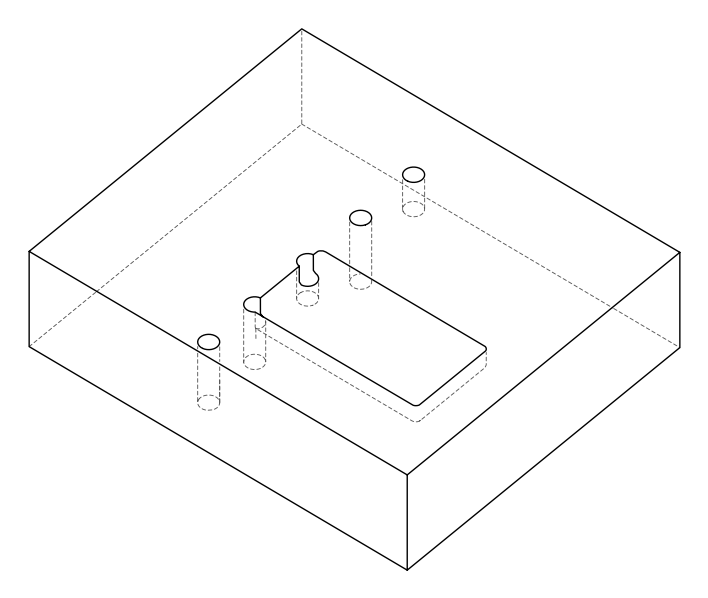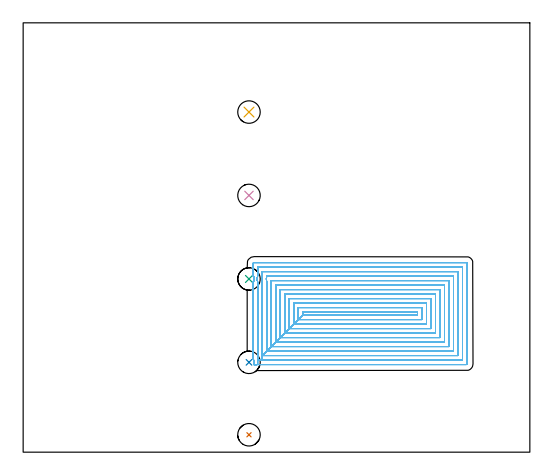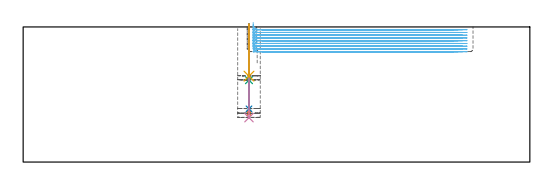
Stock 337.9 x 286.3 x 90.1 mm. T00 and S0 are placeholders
(PLAN: 6 operations, 1 tool changes, 65.7 min)
(1 INDEXABLE_INSERT_DRILL_BLIND_HOLE_FROM_SOLID | STEP1POCKET | NXT0302_001 | 0.24 min | 10148 mm3)
(2 INDEXABLE_INSERT_DRILL_BLIND_HOLE_FROM_SOLID_1 | STEP1POCKET_1 | NXT0302_001 | 0.23 min | 9602 mm3)
(3 INDEXABLE_INSERT_DRILL_BLIND_HOLE_FROM_SOLID_2 | STEP1POCKET_2 | NXT0302_001 | 0.15 min | 6232 mm3)
(4 INDEXABLE_INSERT_DRILL_BLIND_HOLE_FROM_SOLID_3 | STEP1POCKET_3 | NXT0302_001 | 0.25 min | 10643 mm3)
(5 INDEXABLE_INSERT_DRILL_BLIND_HOLE_FROM_SOLID_4 | STEP1POCKET_4 | NXT0302_001 | 0.14 min | 5754 mm3)
(6 MILL_RECTANGULAR_POCKET | POCKET_RECTANGULAR_STRAIGHT | UGT0201_086 | Follow Part, ap 2, ae 75% | 64.67 min | 184905 mm3)
(TOOL NXT0302_001 | Index. Insert Drill 15mm [880-D1500L20-05] | D15 PA176 FL75 Z2)
(TOOL UGT0201_086 | End Mill 8 mm | D8 R2 FL19 Z4)
(OP 1 INDEXABLE_INSERT_DRILL_BLIND_HOLE_FROM_SOLID)
G17 G21 G94 G90
T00 M6
G54
G17 G0 G90 X150.6 Y11.6 S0 M3
G43 Z100.1 H1
G94 G81 G98 Z32.4 F250. R92.1
G80
M5
M2
(OP 2 INDEXABLE_INSERT_DRILL_BLIND_HOLE_FROM_SOLID_1)
G17 G21 G94 G90
T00 M6
G54
G17 G0 G90 X150.6 Y59.9 S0 M3
G43 Z100.1 H1
G94 G81 G98 Z35.5 F250. R92.1
G80
M5
M2
(OP 3 INDEXABLE_INSERT_DRILL_BLIND_HOLE_FROM_SOLID_2)
G17 G21 G94 G90
T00 M6
G54
G17 G0 G90 X150.6 Y115.5 S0 M3
G43 Z100.1 H1
G94 G81 G98 Z54.6 F250. R92.1
G80
M5
M2
(OP 4 INDEXABLE_INSERT_DRILL_BLIND_HOLE_FROM_SOLID_3)
G17 G21 G94 G90
T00 M6
G54
G17 G0 G90 X150.6 Y171.2 S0 M3
G43 Z100.1 H1
G94 G81 G98 Z29.6 F250. R92.1
G80
M5
M2
(OP 5 INDEXABLE_INSERT_DRILL_BLIND_HOLE_FROM_SOLID_4)
G17 G21 G94 G90
T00 M6
G54
G17 G0 G90 X150.6 Y226.8 S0 M3
G43 Z100.1 H1
G94 G81 G98 Z57.3 F250. R92.1
G80
M5
M2
(OP 6 MILL_RECTANGULAR_POCKET)
G17 G21 G94 G90
T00 M6
G54
G17 G0 G90 X153.4 Y62.739 S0 M3
G43 Z100.1 H0
Z93.1
G94 G1 Y67.401 Z91.85 F250.
Y61.989 Z90.4
X153.558 Y61.776 Z90.329
X153.855 Y61.195 Z90.154
X154.038 Y60.568 Z89.979
X154.103 Y59.919 Z89.804
X154.046 Y59.268 Z89.629
X153.871 Y58.64 Z89.455
X153.757 Y58.4 Z89.384
X155.842 Z88.825
X153.757 Z88.267
X156.342 F500.
Y61.4
X159.4
Y64.4
X186.4 Y91.4
X263.
Y93.4
X186.4
Y91.4
X183.4 Y88.4
X266.
Y96.4
X183.4
Y88.4
X180.4 Y85.4
X269.
Y99.4
X180.4
Y85.4
X177.4 Y82.4
X272.
Y102.4
X177.4
Y82.4
X174.4 Y79.4
X275.
Y105.4
X174.4
Y79.4
X171.4 Y76.4
X278.
Y108.4
X171.4
Y76.4
X168.4 Y73.4
X281.
Y111.4
X168.4
Y73.4
X165.4 Y70.4
X284.
Y114.4
X165.359
G2 X165.4 Y113.407 R12.
G1 Y70.4
X162.4 Y67.4
X287.
Y117.4
X162.398
G2 X162.153 Y115.499 R9.
X162.4 Y113.407 R9.
G1 Y67.4
X159.4 Y64.4
X290.
Y120.4
X159.4
Y117.591
G2 X159.023 Y115.499 R6.
X159.4 Y113.407 R6.
G1 Y64.4
Y61.4
X293.
Y123.4
X156.4
Y117.591
G2 X155.55 Y115.499 R3.
X156.4 Y113.407 R3.
G1 Y61.989
G2 X156.342 Y61.4 R3.
G1 Y58.4
X295.5
G3 X296. Y58.9 R0.5
G1 Y125.9
G3 X295.5 Y126.4 R0.5
G1 X153.9
G3 X153.4 Y125.9 R0.5
G1 Y117.591
X153.481 Y117.478
G2 X153.4 Y113.407 R3.494
G1 Y61.989
G0 Y62.739 Z91.267
G1 Y67.401 Z90.017 F250.
Y61.989 Z88.567
X153.558 Y61.776 Z88.496
X153.855 Y61.194 Z88.321
X154.038 Y60.568 Z88.146
X154.103 Y59.918 Z87.971
X154.046 Y59.268 Z87.796
X153.87 Y58.64 Z87.621
X153.757 Y58.4 Z87.55
X155.842 Z86.992
X153.757 Z86.433
X156.342 F500.
Y61.4
X159.4
Y64.4
X186.4 Y91.4
X263.
Y93.4
X186.4
Y91.4
X183.4 Y88.4
X266.
Y96.4
X183.4
Y88.4
X180.4 Y85.4
X269.
Y99.4
X180.4
Y85.4
X177.4 Y82.4
X272.
Y102.4
X177.4
Y82.4
X174.4 Y79.4
X275.
Y105.4
X174.4
Y79.4
X171.4 Y76.4
X278.
Y108.4
X171.4
Y76.4
X168.4 Y73.4
X281.
Y111.4
X168.4
Y73.4
X165.4 Y70.4
X284.
Y114.4
X165.359
G2 X165.4 Y113.407 R12.
G1 Y70.4
X162.4 Y67.4
X287.
Y117.4
X162.398
G2 X162.153 Y115.499 R9.
X162.4 Y113.407 R9.
G1 Y67.4
X159.4 Y64.4
X290.
Y120.4
X159.4
Y117.591
G2 X159.023 Y115.499 R6.
X159.4 Y113.407 R6.
G1 Y64.4
Y61.4
X293.
Y123.4
X156.4
Y117.591
G2 X155.55 Y115.499 R3.
X156.4 Y113.407 R3.
G1 Y61.989
G2 X156.342 Y61.4 R3.
G1 Y58.4
X295.5
G3 X296. Y58.9 R0.5
G1 Y125.9
G3 X295.5 Y126.4 R0.5
G1 X153.9
G3 X153.4 Y125.9 R0.5
G1 Y117.591
X153.481 Y117.478
G2 X153.731 Y117.052 R3.494
X153.995 Y114.666 R3.494
X153.4 Y113.407 R3.494
G1 Y61.989
G0 Y62.739 Z89.433
G1 Y67.401 Z88.184 F250.
Y61.988 Z86.733
X153.558 Y61.776 Z86.662
X153.843 Y61.221 Z86.495
X154.026 Y60.625 Z86.328
X154.101 Y60.006 Z86.161
X154.065 Y59.384 Z85.994
X153.92 Y58.778 Z85.827
X153.757 Y58.4 Z85.717
X155.842 Z85.158
X153.757 Z84.6
X156.342 F500.
Y61.4
X159.4
Y64.4
X186.4 Y91.4
X263.
Y93.4
X186.4
Y91.4
X183.4 Y88.4
X266.
Y96.4
X183.4
Y88.4
X180.4 Y85.4
X269.
Y99.4
X180.4
Y85.4
X177.4 Y82.4
X272.
Y102.4
X177.4
Y82.4
X174.4 Y79.4
X275.
Y105.4
X174.4
Y79.4
X171.4 Y76.4
X278.
Y108.4
X171.4
Y76.4
X168.4 Y73.4
X281.
Y111.4
X168.4
Y73.4
X165.4 Y70.4
X284.
Y114.4
X165.359
G2 X165.4 Y113.407 R12.
G1 Y70.4
X162.4 Y67.4
X287.
Y117.4
X162.398
G2 X162.153 Y115.499 R9.
X162.4 Y113.407 R9.
G1 Y67.4
X159.4 Y64.4
X290.
Y120.4
X159.4
Y117.591
G2 X159.023 Y115.499 R6.
X159.4 Y113.407 R6.
G1 Y64.4
Y61.4
X293.
Y123.4
X156.4
Y117.591
G2 X155.55 Y115.499 R3.
X156.4 Y113.407 R3.
G1 Y61.988
G2 X156.342 Y61.4 R3.
G1 Y58.4
X295.5
G3 X296. Y58.9 R0.5
G1 Y125.9
G3 X295.5 Y126.4 R0.5
G1 X153.9
G3 X153.4 Y125.9 R0.5
G1 Y117.591
X153.481 Y117.478
G2 X153.738 Y117.039 R3.494
X153.995 Y114.669 R3.494
X153.4 Y113.407 R3.494
G1 Y61.988
G0 Y62.739 Z87.6
G1 Y67.401 Z86.351 F250.
Y61.988 Z84.9
X153.558 Y61.776 Z84.829
X153.854 Y61.194 Z84.654
X154.038 Y60.568 Z84.479
X154.103 Y59.918 Z84.304
X154.046 Y59.268 Z84.13
X153.87 Y58.64 Z83.955
X153.757 Y58.4 Z83.884
X155.842 Z83.325
X153.757 Z82.767
X156.342 F500.
Y61.4
X159.4
Y64.4
X186.4 Y91.4
X263.
Y93.4
X186.4
Y91.4
X183.4 Y88.4
X266.
Y96.4
X183.4
Y88.4
X180.4 Y85.4
X269.
Y99.4
X180.4
Y85.4
X177.4 Y82.4
X272.
Y102.4
X177.4
Y82.4
X174.4 Y79.4
X275.
Y105.4
X174.4
Y79.4
X171.4 Y76.4
X278.
Y108.4
X171.4
Y76.4
X168.4 Y73.4
X281.
Y111.4
X168.4
Y73.4
X165.4 Y70.4
X284.
Y114.4
X165.359
G2 X165.4 Y113.407 R12.
G1 Y70.4
X162.4 Y67.4
X287.
Y117.4
X162.398
G2 X162.153 Y115.499 R9.
X162.4 Y113.407 R9.
G1 Y67.4
X159.4 Y64.4
X290.
Y120.4
X159.4
Y117.591
G2 X159.023 Y115.499 R6.
X159.4 Y113.407 R6.
G1 Y64.4
Y61.4
X293.
Y123.4
X156.4
Y117.591
G2 X155.55 Y115.499 R3.
X156.4 Y113.407 R3.
G1 Y61.988
G2 X156.342 Y61.4 R3.
G1 Y58.4
X295.5
G3 X296. Y58.9 R0.5
G1 Y125.9
G3 X295.5 Y126.4 R0.5
G1 X153.9
G3 X153.4 Y125.9 R0.5
G1 Y117.591
X153.481 Y117.478
G2 X153.4 Y113.407 R3.494
G1 Y61.988
G0 Y62.739 Z85.767
G1 Y67.401 Z84.517 F250.
Y61.989 Z83.067
X153.558 Y61.776 Z82.996
X153.855 Y61.195 Z82.821
X154.038 Y60.568 Z82.646
X154.103 Y59.919 Z82.471
X154.046 Y59.268 Z82.296
X153.871 Y58.64 Z82.121
X153.757 Y58.4 Z82.05
X155.842 Z81.492
X153.757 Z80.933
X156.342 F500.
Y61.4
X159.4
Y64.4
X186.4 Y91.4
X263.
Y93.4
X186.4
Y91.4
X183.4 Y88.4
X266.
Y96.4
X183.4
Y88.4
X180.4 Y85.4
X269.
Y99.4
X180.4
Y85.4
X177.4 Y82.4
X272.
Y102.4
X177.4
Y82.4
X174.4 Y79.4
X275.
Y105.4
X174.4
Y79.4
X171.4 Y76.4
X278.
Y108.4
X171.4
Y76.4
X168.4 Y73.4
X281.
Y111.4
X168.4
Y73.4
X165.4 Y70.4
X284.
Y114.4
X165.359
G2 X165.4 Y113.407 R12.
G1 Y70.4
X162.4 Y67.4
X287.
Y117.4
X162.398
G2 X162.153 Y115.499 R9.
X162.4 Y113.407 R9.
G1 Y67.4
X159.4 Y64.4
X290.
Y120.4
X159.4
Y117.591
G2 X159.023 Y115.499 R6.
X159.4 Y113.407 R6.
G1 Y64.4
Y61.4
X293.
Y123.4
X156.4
Y117.591
G2 X155.55 Y115.499 R3.
X156.4 Y113.407 R3.
G1 Y61.989
G2 X156.342 Y61.4 R3.
G1 Y58.4
X295.5
G3 X296. Y58.9 R0.5
G1 Y125.9
G3 X295.5 Y126.4 R0.5
G1 X153.9
G3 X153.4 Y125.9 R0.5
G1 Y117.591
X153.481 Y117.478
G2 X153.4 Y113.407 R3.494
G1 Y61.989
G0 Y62.739 Z83.933
G1 Y67.401 Z82.684 F250.
Y61.989 Z81.234
X153.558 Y61.776 Z81.163
X153.855 Y61.195 Z80.988
X154.038 Y60.568 Z80.813
X154.103 Y59.919 Z80.638
X154.046 Y59.268 Z80.463
X153.871 Y58.64 Z80.288
X153.757 Y58.4 Z80.217
X155.842 Z79.658
X153.757 Z79.1
X156.342 F500.
Y61.4
X159.4
Y64.4
X186.4 Y91.4
X263.
Y93.4
X186.4
Y91.4
X183.4 Y88.4
X266.
Y96.4
X183.4
Y88.4
X180.4 Y85.4
X269.
Y99.4
X180.4
Y85.4
X177.4 Y82.4
X272.
Y102.4
X177.4
Y82.4
X174.4 Y79.4
X275.
Y105.4
X174.4
Y79.4
X171.4 Y76.4
X278.
Y108.4
X171.4
Y76.4
X168.4 Y73.4
X281.
Y111.4
X168.4
Y73.4
X165.4 Y70.4
X284.
Y114.4
X165.359
G2 X165.4 Y113.407 R12.
G1 Y70.4
X162.4 Y67.4
X287.
Y117.4
X162.398
G2 X162.154 Y115.499 R9.
X162.4 Y113.407 R9.
G1 Y67.4
X159.4 Y64.4
X290.
Y120.4
X159.4
Y117.591
G2 X159.024 Y115.499 R6.
X159.4 Y113.407 R6.
G1 Y64.4
Y61.4
X293.
Y123.4
X156.4
Y117.591
G2 X155.55 Y115.499 R3.
X156.4 Y113.407 R3.
G1 Y61.989
G2 X156.342 Y61.4 R3.
G1 Y58.4
X295.5
G3 X296. Y58.9 R0.5
G1 Y125.9
G3 X295.5 Y126.4 R0.5
G1 X153.9
G3 X153.4 Y125.9 R0.5
G1 Y117.591
X153.483 Y117.474
G2 X153.993 Y114.658 R3.494
X153.4 Y113.407 R3.494
G1 Y61.989
G0 Y62.739 Z82.1
G1 Y67.401 Z80.851 F250.
Y61.989 Z79.4
X153.558 Y61.776 Z79.329
X153.855 Y61.195 Z79.154
X154.038 Y60.568 Z78.979
X154.103 Y59.919 Z78.804
X154.046 Y59.268 Z78.63
X153.871 Y58.64 Z78.455
X153.757 Y58.4 Z78.384
X155.842 Z77.825
X153.757 Z77.267
X156.342 F500.
Y61.4
X159.4
Y64.4
X186.4 Y91.4
X263.
Y93.4
X186.4
Y91.4
X183.4 Y88.4
X266.
Y96.4
X183.4
Y88.4
X180.4 Y85.4
X269.
Y99.4
X180.4
Y85.4
X177.4 Y82.4
X272.
Y102.4
X177.4
Y82.4
X174.4 Y79.4
X275.
Y105.4
X174.4
Y79.4
X171.4 Y76.4
X278.
Y108.4
X171.4
Y76.4
X168.4 Y73.4
X281.
Y111.4
X168.4
Y73.4
X165.4 Y70.4
X284.
Y114.4
X165.359
G2 X165.4 Y113.407 R12.
G1 Y70.4
X162.4 Y67.4
X287.
Y117.4
X162.398
G2 X162.154 Y115.499 R9.
X162.4 Y113.407 R9.
G1 Y67.4
X159.4 Y64.4
X290.
Y120.4
X159.4
Y117.591
G2 X159.024 Y115.499 R6.
X159.4 Y113.407 R6.
G1 Y64.4
Y61.4
X293.
Y123.4
X156.4
Y117.591
G2 X155.55 Y115.499 R3.
X156.4 Y113.407 R3.
G1 Y61.989
G2 X156.342 Y61.4 R3.
G1 Y58.4
X295.5
G3 X296. Y58.9 R0.5
G1 Y125.9
G3 X295.5 Y126.4 R0.5
G1 X153.9
G3 X153.4 Y125.9 R0.5
G1 Y117.591
X153.483 Y117.474
G2 X153.993 Y114.658 R3.494
X153.4 Y113.407 R3.494
G1 Y61.989
G0 Y62.739 Z80.267
G1 Y67.401 Z79.017 F250.
Y61.988 Z77.567
X153.558 Y61.776 Z77.496
X153.855 Y61.194 Z77.321
X154.038 Y60.568 Z77.146
X154.103 Y59.918 Z76.971
X154.046 Y59.268 Z76.796
X153.87 Y58.64 Z76.621
X153.757 Y58.4 Z76.55
X155.842 Z75.992
X153.757 Z75.433
X156.342 F500.
Y61.4
X159.4
Y64.4
X186.4 Y91.4
X263.
Y93.4
X186.4
Y91.4
X183.4 Y88.4
X266.
Y96.4
X183.4
Y88.4
X180.4 Y85.4
X269.
Y99.4
X180.4
Y85.4
X177.4 Y82.4
X272.
Y102.4
X177.4
Y82.4
X174.4 Y79.4
X275.
Y105.4
X174.4
Y79.4
X171.4 Y76.4
X278.
Y108.4
X171.4
Y76.4
X168.4 Y73.4
X281.
Y111.4
X168.4
Y73.4
X165.4 Y70.4
X284.
Y114.4
X165.359
G2 X165.4 Y113.407 R12.
G1 Y70.4
X162.4 Y67.4
X287.
Y117.4
X162.398
G2 X162.154 Y115.499 R9.
X162.4 Y113.407 R9.
G1 Y67.4
X159.4 Y64.4
X290.
Y120.4
X159.4
Y117.591
G2 X159.024 Y115.499 R6.
X159.4 Y113.407 R6.
G1 Y64.4
Y61.4
X293.
Y123.4
X156.4
Y117.591
G2 X155.55 Y115.499 R3.
X156.4 Y113.407 R3.
G1 Y61.988
G2 X156.342 Y61.4 R3.
G1 Y58.4
X295.5
G3 X296. Y58.9 R0.5
G1 Y125.9
G3 X295.5 Y126.4 R0.5
G1 X153.9
G3 X153.4 Y125.9 R0.5
G1 Y117.591
X153.482 Y117.476
G2 X153.993 Y114.657 R3.494
X153.4 Y113.407 R3.494
G1 Y61.988
G0 Y62.737 Z78.433
G1 Y67.401 Z77.184 F250.
Y61.988 Z75.733
X153.558 Y61.775 Z75.662
X153.883 Y61.119 Z75.466
X154.065 Y60.41 Z75.27
X154.096 Y59.678 Z75.073
X153.975 Y58.956 Z74.877
X153.885 Y58.707 Z74.806
X153.828 Y58.55 Z74.762
X153.757 Y58.4 Z74.717
X155.842 Z74.159
X153.757 Z73.6
X156.342 F500.
Y61.4
X159.4
Y64.4
X186.4 Y91.4
X263.
Y93.4
X186.4
Y91.4
X183.4 Y88.4
X266.
Y96.4
X183.4
Y88.4
X180.4 Y85.4
X269.
Y99.4
X180.4
Y85.4
X177.4 Y82.4
X272.
Y102.4
X177.4
Y82.4
X174.4 Y79.4
X275.
Y105.4
X174.4
Y79.4
X171.4 Y76.4
X278.
Y108.4
X171.4
Y76.4
X168.4 Y73.4
X281.
Y111.4
X168.4
Y73.4
X165.4 Y70.4
X284.
Y114.4
X165.359
G2 X165.4 Y113.407 R12.
G1 Y70.4
X162.4 Y67.4
X287.
Y117.4
X162.398
G2 X162.153 Y115.499 R9.
X162.4 Y113.407 R9.
G1 Y67.4
X159.4 Y64.4
X290.
Y120.4
X159.4
Y117.591
G2 X159.023 Y115.499 R6.
X159.4 Y113.407 R6.
G1 Y64.4
Y61.4
X293.
Y123.4
X156.4
Y117.591
G2 X155.55 Y115.499 R3.
X156.4 Y113.407 R3.
G1 Y61.988
G2 X156.342 Y61.4 R3.
G1 Y58.4
X295.5
G3 X296. Y58.9 R0.5
G1 Y125.9
G3 X295.5 Y126.4 R0.5
G1 X153.9
G3 X153.4 Y125.9 R0.5
G1 Y117.591
X153.463 Y117.505
X153.481 Y117.478
X153.54 Y117.39
G2 X153.993 Y114.658 R3.494
X153.4 Y113.407 R3.494
G1 Y61.988
G0 Z100.1
M5
M2
